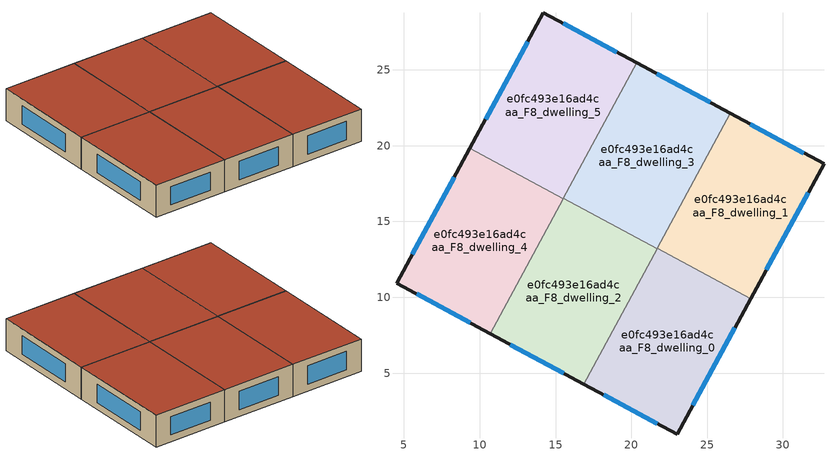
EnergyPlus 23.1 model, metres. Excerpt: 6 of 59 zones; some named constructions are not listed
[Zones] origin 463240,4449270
e0fc493e16ad4caa_F8_dwelling_0
 floor to e0fc493e16ad4caa_F7_dwelling_0 (EU_floor_Construction): 27.87,9.9 23.02,0.96 16.88,4.27 21.7,13.22 z24
 wall outside (EU_wall_Construction): 16.88,4.27 23.02,0.96 27.87,9.9 z24:27
 wall to e0fc493e16ad4caa_F8_dwelling_1 (EU_wall_Construction): 27.87,9.9 21.7,13.22 z24:27
 wall to e0fc493e16ad4caa_F8_dwelling_2 (EU_wall_Construction): 21.69,13.2 16.88,4.27 z24:27
 wall to e0fc493e16ad4caa_F8_dwelling_3 (EU_wall_Construction): 21.7,13.22 21.69,13.2 z24:27
 window (EU_Window_Construction): 24.06,2.88 26.83,7.98 / 18.19,3.56 21.7,1.67 z24.64:26.36
 roof outside (EU_roof_Construction): 23.02,0.96 27.87,9.9 21.7,13.22 16.88,4.27 z27
e0fc493e16ad4caa_F8_dwelling_1
 floor to e0fc493e16ad4caa_F7_dwelling_1 (EU_floor_Construction): 32.7,18.79 27.87,9.9 21.7,13.22 26.51,22.14 z24
 wall outside (EU_wall_Construction): 27.87,9.9 32.7,18.79 26.51,22.14 z24:27
 wall to e0fc493e16ad4caa_F8_dwelling_3 (EU_wall_Construction): 26.51,22.14 21.7,13.22 z24:27
 window (EU_Window_Construction): 31.38,19.51 27.84,21.42 / 28.91,11.8 31.67,16.89 z24.64:26.36
 roof outside (EU_roof_Construction): 27.87,9.9 32.7,18.79 26.51,22.14 21.7,13.22 z27
e0fc493e16ad4caa_F8_dwelling_2
 floor to e0fc493e16ad4caa_F7_dwelling_2 (EU_floor_Construction): 21.69,13.21 16.88,4.27 10.71,7.6 15.53,16.53 z24
 wall outside (EU_wall_Construction): 10.71,7.6 16.88,4.27 z24:27
 wall to e0fc493e16ad4caa_F8_dwelling_3 (EU_wall_Construction): 21.69,13.21 15.53,16.53 z24:27
 wall to e0fc493e16ad4caa_F8_dwelling_4 (EU_wall_Construction): 15.52,16.51 10.71,7.6 z24:27
 wall to e0fc493e16ad4caa_F8_dwelling_5 (EU_wall_Construction): 15.53,16.53 15.52,16.51 z24:27
 window (EU_Window_Construction): 12.03,6.89 15.55,4.99 z24.64:26.36
 roof outside (EU_roof_Construction): 16.88,4.27 21.69,13.21 15.53,16.53 10.71,7.6 z27
e0fc493e16ad4caa_F8_dwelling_3
 floor to e0fc493e16ad4caa_F7_dwelling_3 (EU_floor_Construction): 26.51,22.14 21.69,13.21 15.53,16.53 20.34,25.46 z24
 wall outside (EU_wall_Construction): 26.51,22.14 20.34,25.46 z24:27
 wall to e0fc493e16ad4caa_F8_dwelling_5 (EU_wall_Construction): 20.34,25.46 15.53,16.53 z24:27
 window (EU_Window_Construction): 25.19,22.85 21.67,24.75 z24.64:26.36
 roof outside (EU_roof_Construction): 21.69,13.21 26.51,22.14 20.34,25.46 15.53,16.53 z27
e0fc493e16ad4caa_F8_dwelling_4
 floor to e0fc493e16ad4caa_F7_dwelling_4 (EU_floor_Construction): 15.52,16.51 10.71,7.6 4.52,10.94 9.35,19.84 z24
 wall outside (EU_wall_Construction): 9.35,19.84 4.52,10.94 10.71,7.6 z24:27
 wall to e0fc493e16ad4caa_F8_dwelling_5 (EU_wall_Construction): 15.52,16.51 9.35,19.84 z24:27
 window (EU_Window_Construction): 5.84,10.23 9.38,8.32 / 8.31,17.93 5.55,12.85 z24.64:26.36
 roof outside (EU_roof_Construction): 10.71,7.6 15.52,16.51 9.35,19.84 4.52,10.94 z27
e0fc493e16ad4caa_F8_dwelling_5
 floor to e0fc493e16ad4caa_F7_dwelling_5 (EU_floor_Construction): 20.34,25.46 15.52,16.51 9.35,19.84 14.21,28.78 z24
 wall outside (EU_wall_Construction): 20.34,25.46 14.21,28.78 9.35,19.84 z24:27
 window (EU_Window_Construction): 13.17,26.86 10.39,21.75 / 19.03,26.17 15.52,28.07 z24.64:26.36
 roof outside (EU_roof_Construction): 15.52,16.51 20.34,25.46 14.21,28.78 9.35,19.84 z27
[SCHEDULE:FILE] Column Number=1; Rows to Skip at Top=0; Number of Hours of Data=8760; Column Separator=Comma; Interpolate to Timestep=No; Minutes per Item=60; Adjust Schedule for Daylight Savings=Yes
Name | File
EU_Step8_GainSchedule_e0fc493e16ad4caa_F4_dwelling_0_f000 | ../../schedules/e0fc493e16ad4caa/e0fc493e16ad4caa_F4_dwelling_0_f000_gain.csv
EU_Step8_GainSchedule_e0fc493e16ad4caa_F4_dwelling_1_f000 | ../../schedules/e0fc493e16ad4caa/e0fc493e16ad4caa_F4_dwelling_1_f000_gain.csv
EU_Step8_GainSchedule_e0fc493e16ad4caa_F4_dwelling_2_f000 | ../../schedules/e0fc493e16ad4caa/e0fc493e16ad4caa_F4_dwelling_2_f000_gain.csv
EU_Step8_GainSchedule_e0fc493e16ad4caa_F4_dwelling_3_f000 | ../../schedules/e0fc493e16ad4caa/e0fc493e16ad4caa_F4_dwelling_3_f000_gain.csv
EU_Step8_GainSchedule_e0fc493e16ad4caa_F4_dwelling_4_f000 | ../../schedules/e0fc493e16ad4caa/e0fc493e16ad4caa_F4_dwelling_4_f000_gain.csv
EU_Step8_GainSchedule_e0fc493e16ad4caa_F4_dwelling_5_f000 | ../../schedules/e0fc493e16ad4caa/e0fc493e16ad4caa_F4_dwelling_5_f000_gain.csv
EU_Step8_GainSchedule_e0fc493e16ad4caa_F4_dwelling_6_f000 | ../../schedules/e0fc493e16ad4caa/e0fc493e16ad4caa_F4_dwelling_6_f000_gain.csv
